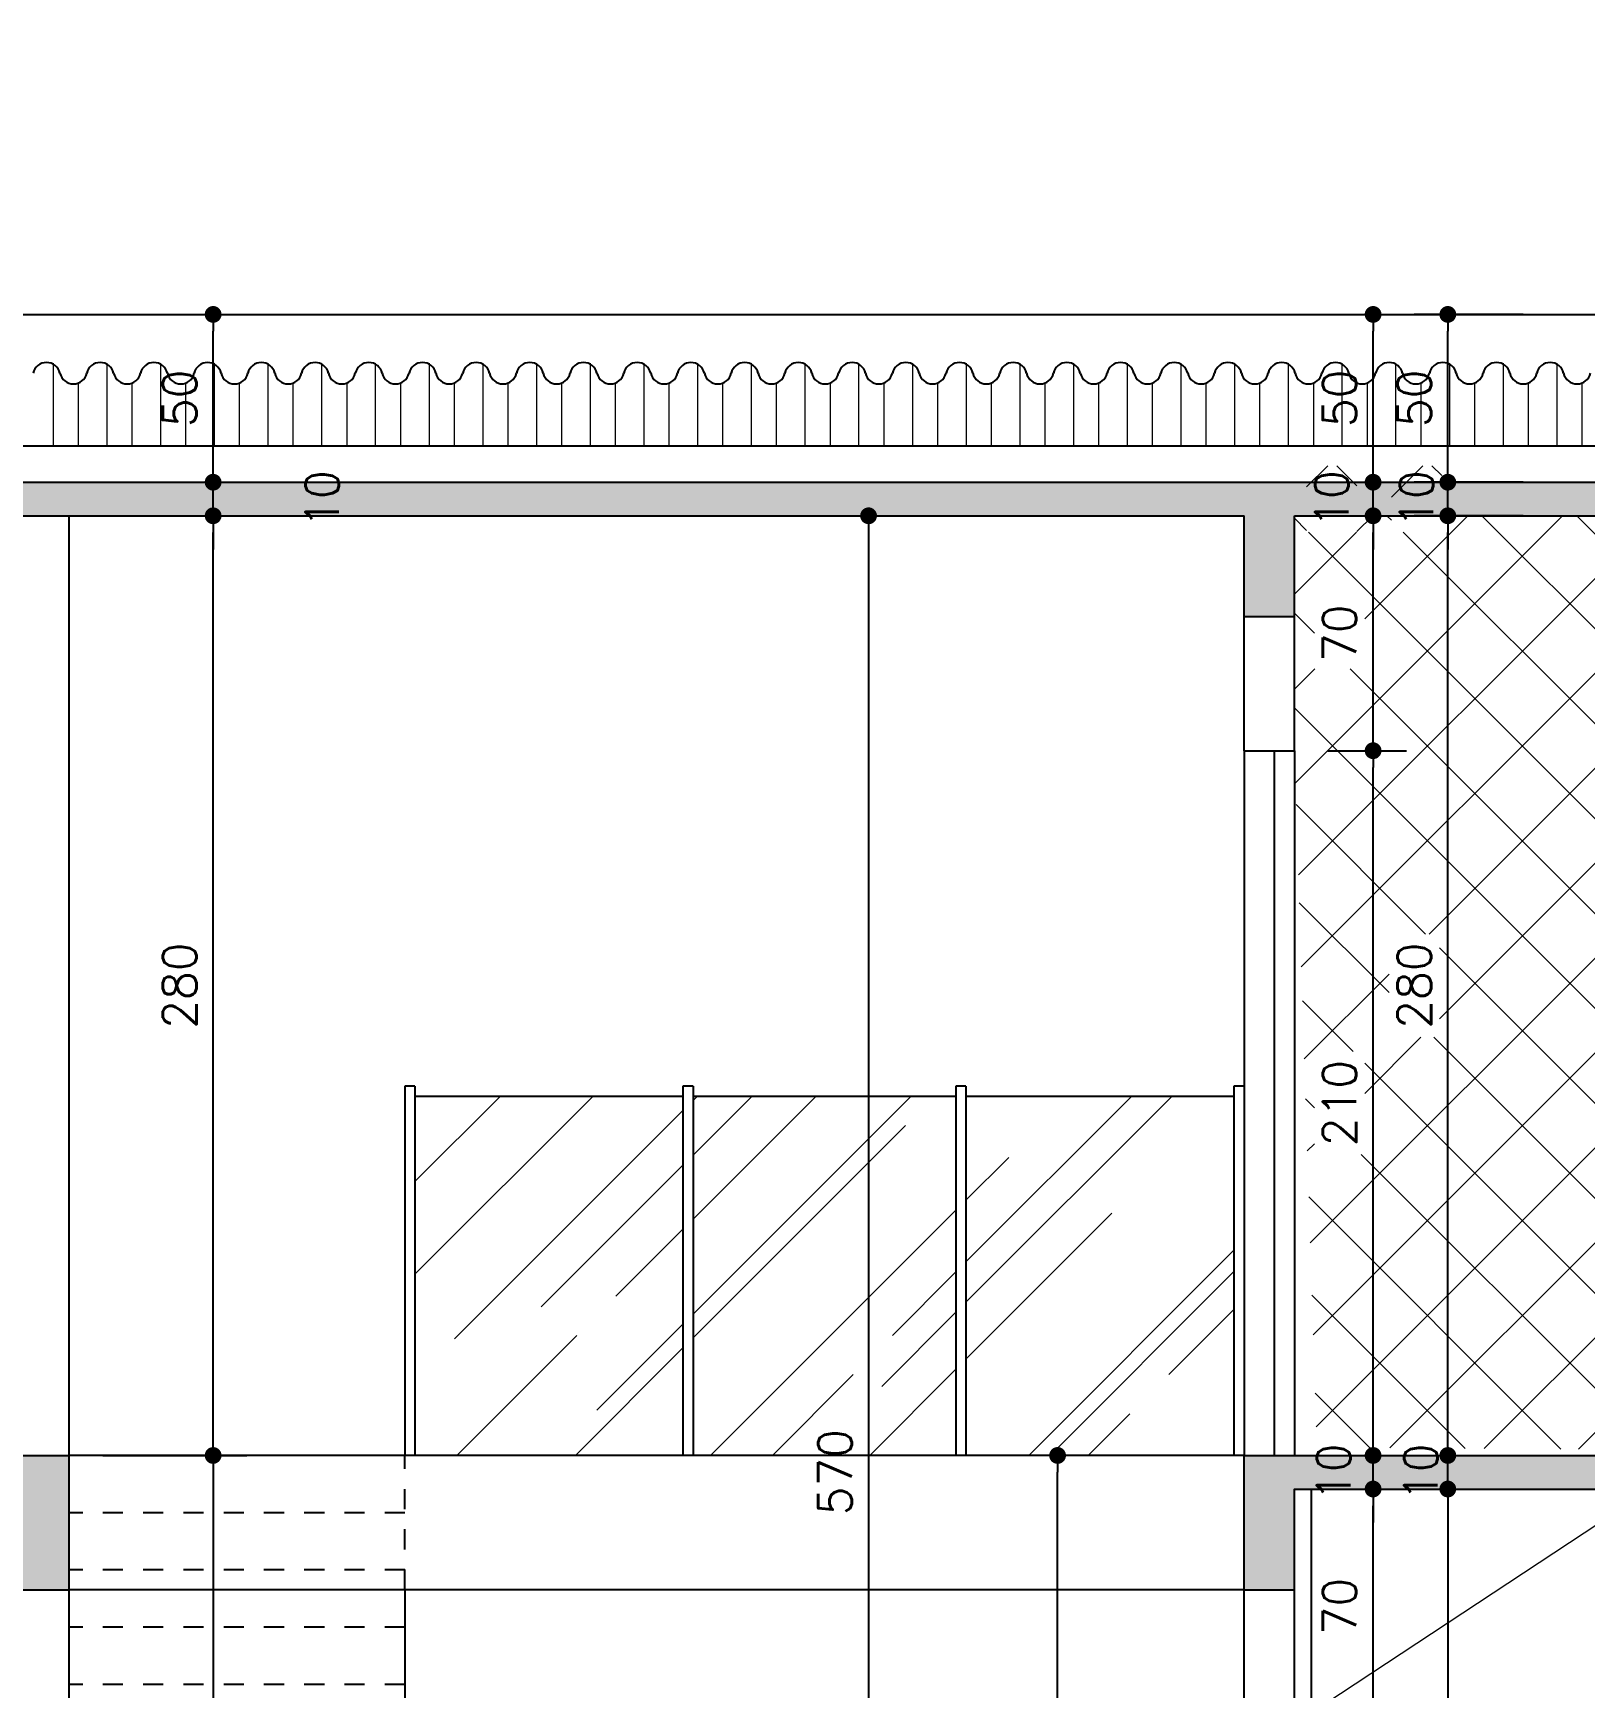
# Model space of a CAD drawing. Header units: inches. Extents: x 580771 to 672494, y 7715997 to 7829530.
# Drawn here: x 654016.5 to 654478.8, y 7718202.7 to 7718695.8 of the extents above; entities that cross this region are included whole.
import ezdxf

# ---------------------------------------------------------------- set-up
doc = ezdxf.new("R2010")
doc.units = ezdxf.units.IN
doc.header["$MEASUREMENT"] = 0
doc.header["$PDMODE"] = 2
doc.linetypes.add('CACHE', pattern=[0.24, 0.12, -0.12])
for name, color, linetype, lineweight in [('ARQ-01', 1, 'Continuous', 13), ('COTAS', 7, 'Continuous', 0), ('LINHAS FINAS', 1, 'Continuous', 9)]:
    doc.layers.add(name, color=color, linetype=linetype, lineweight=lineweight)
for name, color, linetype in [('Block1', 1, 'Continuous'), ('NIVEL', 2, 'Continuous'), ('P01', 1, 'Continuous'), ('parede', 6, 'Continuous')]:
    doc.layers.add(name, color=color, linetype=linetype)
doc.styles.add('R80E50', font='romans.shx', dxfattribs={"height": 10})
doc.dimstyles.new('ARQ50', dxfattribs={"dimscale": 50, "dimtxt": 10, "dimasz": 0.1, "dimexe": 0.2, "dimexo": 0.2, "dimgap": 0.1, "dimtad": 1, "dimdec": 0, "dimzin": 12, "dimdsep": 46, "dimtxsty": 'R80E50', "dimblk1": 'DOT', "dimblk2": 'DOT', "dimsah": 1, "dimcen": 0.4, "dimclrd": 15, "dimclre": 15, "dimclrt": 3, "dimadec": 0, "dimazin": 0, "dimtfac": 1, "dimtdec": 0, "dimtmove": 2, "dimatfit": 3, "dimldrblk": 'DOT', "dimfxl": 0.2, "dimtolj": 1, "dimtzin": 12, "dimarcsym": 0})
pattern_1 = [(50, (-17503.419, -35013.211), (14.345203652, -1.2550427), [1.5, -16.5]), (355, (-17503.419, -35013.211), (-2.775026672, 15.043842674), [1.2, -13.2]), (100.45144446, (-17502.223, -35013.316), (11.570176935, 13.78879982), [1.27480384, -14.02284224]), (46.1842, (-17503.419, -35009.211), (21.344826613, -3.310385616), [2.25, -24.75]), (96.6356355, (-17501.64, -35009.487), (18.693238913, 19.482372015), [1.91220684, -21.0342752]), (351.184164, (-17503.419, -35009.211), (18.6932389, 19.482372005), [1.8, -19.80000002]), (21, (-17501.419, -35010.211), (11.938141042, -8.052377813), [1.5, -16.5]), (326, (-17501.419, -35010.211), (4.866306638, 14.5030009), [1.2, -13.2]), (71.45144474, (-17500.424, -35010.882), (16.804447535, 6.450623056), [1.2748038, -14.02284224]), (37.5, (-17503.4187, -35013.2113), (0.2431971063, 6.6578770766), [0, -13.04, 0, -13.4, 0, -13.25]), (7.5, (-17503.419, -35013.211), (5.261390749, 7.8882342376), [0, -7.64, 0, -12.74, 0, -5.05]), (327.5, (-17507.8787, -35013.2113), (10.6764487234, -0.4510974347), [0, -5, 0, -15.6, 0, -20.7]), (317.5, (-17509.879, -35013.211), (11.663723387, 2.002099647), [0, -6.5, 0, -10.36, 0, -14.7])]

# ---------------------------------------------------------------- blocks, each defined once
blk = doc.blocks.new('_DOT')
at = {"color": 0, "linetype": 'ByBlock'}
blk.add_line((-0.5, 0), (-1, 0), dxfattribs=at)
at = {"color": 0, "linetype": 'ByBlock', "const_width": 0.5}
blk.add_lwpolyline([(-0.25, 0, 1), (0.25, 0, 1)], format="xyb", close=True, dxfattribs=at)
blk = doc.blocks.new('*D465')
at = {"layer": 'Defpoints', "color": 0, "transparency": 16777216}
for p in [(654415.73, 7718261.97), (654415.73, 7718261.97), (654392.27, 7718191.97)]:
    blk.add_point(p, dxfattribs=at)
at = {"layer": 'parede', "color": 15, "lineweight": -2, "transparency": 16777216}
for p, q in [((654425.73, 7718261.97), (654425.73, 7718261.97)), ((654415.73, 7718196.97), (654415.73, 7718256.97)), ((654402.27, 7718191.97), (654425.73, 7718191.97))]:
    blk.add_line(p, q, dxfattribs=at)
at = {"layer": 'parede', "color": 15, "lineweight": -2, "transparency": 16777216, "xscale": 5, "yscale": 5, "zscale": 5}
for p, rotation in [((654415.73, 7718261.97), 90), ((654415.73, 7718191.97), 270)]:
    blk.add_blockref('_DOT', p, dxfattribs=dict(at, rotation=rotation))
at = {"layer": 'parede', "color": 3, "transparency": 16777216, "insert": (654405.73, 7718226.97), "char_height": 10, "attachment_point": 5, "rotation": 90, "style": 'R80E50'}
blk.add_mtext('\\A1;70', dxfattribs=at)
blk = doc.blocks.new('*D466')
at = {"layer": 'Defpoints', "color": 0, "transparency": 16777216}
for p in [(654396.02, 7718271.97), (654415.73, 7718271.97), (654415.73, 7718261.97)]:
    blk.add_point(p, dxfattribs=at)
at = {"layer": 'parede', "color": 15, "lineweight": -2, "transparency": 16777216}
for p, q in [((654415.73, 7718276.97), (654415.73, 7718281.97)), ((654406.02, 7718271.97), (654425.73, 7718271.97)), ((654415.73, 7718261.97), (654415.73, 7718271.97)), ((654425.73, 7718261.97), (654425.73, 7718261.97)), ((654415.73, 7718256.97), (654415.73, 7718251.97))]:
    blk.add_line(p, q, dxfattribs=at)
at = {"layer": 'parede', "color": 15, "lineweight": -2, "transparency": 16777216, "xscale": 5, "yscale": 5, "zscale": 5}
for p, rotation in [((654415.73, 7718271.97), 270), ((654415.73, 7718261.97), 90)]:
    blk.add_blockref('_DOT', p, dxfattribs=dict(at, rotation=rotation))
at = {"layer": 'parede', "color": 3, "transparency": 16777216, "insert": (654403.96, 7718266.97), "char_height": 10, "attachment_point": 5, "rotation": 90, "style": 'R80E50'}
blk.add_mtext('\\A1;10', dxfattribs=at)
blk = doc.blocks.new('*D467')
at = {"layer": 'Defpoints', "color": 0, "transparency": 16777216}
for p in [(654392.27, 7718481.97), (654415.73, 7718481.97), (654396.02, 7718271.97)]:
    blk.add_point(p, dxfattribs=at)
at = {"layer": 'parede', "color": 15, "lineweight": -2, "transparency": 16777216}
for p, q in [((654402.27, 7718481.97), (654425.73, 7718481.97)), ((654415.73, 7718276.97), (654415.73, 7718476.97)), ((654406.02, 7718271.97), (654425.73, 7718271.97))]:
    blk.add_line(p, q, dxfattribs=at)
at = {"layer": 'parede', "color": 15, "lineweight": -2, "transparency": 16777216, "xscale": 5, "yscale": 5, "zscale": 5}
for p, rotation in [((654415.73, 7718481.97), 90), ((654415.73, 7718271.97), 270)]:
    blk.add_blockref('_DOT', p, dxfattribs=dict(at, rotation=rotation))
at = {"layer": 'parede', "color": 3, "transparency": 16777216, "insert": (654405.73, 7718376.97), "char_height": 10, "attachment_point": 5, "rotation": 90, "style": 'R80E50'}
blk.add_mtext('\\A1;210', dxfattribs=at)
blk = doc.blocks.new('*D468')
at = {"layer": 'Defpoints', "color": 0, "transparency": 16777216}
for p in [(654392.27, 7718551.97), (654415.73, 7718551.97), (654392.27, 7718481.97)]:
    blk.add_point(p, dxfattribs=at)
at = {"layer": 'parede', "color": 15, "lineweight": -2, "transparency": 16777216}
for p, q in [((654402.27, 7718551.97), (654425.73, 7718551.97)), ((654415.73, 7718486.97), (654415.73, 7718546.97)), ((654402.27, 7718481.97), (654425.73, 7718481.97))]:
    blk.add_line(p, q, dxfattribs=at)
at = {"layer": 'parede', "color": 15, "lineweight": -2, "transparency": 16777216, "xscale": 5, "yscale": 5, "zscale": 5}
for p, rotation in [((654415.73, 7718551.97), 90), ((654415.73, 7718481.97), 270)]:
    blk.add_blockref('_DOT', p, dxfattribs=dict(at, rotation=rotation))
at = {"layer": 'parede', "color": 3, "transparency": 16777216, "insert": (654405.73, 7718516.97), "char_height": 10, "attachment_point": 5, "rotation": 90, "style": 'R80E50'}
blk.add_mtext('\\A1;70', dxfattribs=at)
blk = doc.blocks.new('*D469')
at = {"layer": 'Defpoints', "color": 0, "transparency": 16777216}
for p in [(654392.27, 7718561.97), (654415.73, 7718561.97), (654392.27, 7718551.97)]:
    blk.add_point(p, dxfattribs=at)
at = {"layer": 'parede', "color": 15, "lineweight": -2, "transparency": 16777216}
for p, q in [((654415.73, 7718566.97), (654415.73, 7718571.97)), ((654402.27, 7718561.97), (654425.73, 7718561.97)), ((654415.73, 7718551.97), (654415.73, 7718561.97)), ((654402.27, 7718551.97), (654425.73, 7718551.97)), ((654415.73, 7718546.97), (654415.73, 7718541.97))]:
    blk.add_line(p, q, dxfattribs=at)
at = {"layer": 'parede', "color": 15, "lineweight": -2, "transparency": 16777216, "xscale": 5, "yscale": 5, "zscale": 5}
for p, rotation in [((654415.73, 7718561.97), 270), ((654415.73, 7718551.97), 90)]:
    blk.add_blockref('_DOT', p, dxfattribs=dict(at, rotation=rotation))
at = {"layer": 'parede', "color": 3, "transparency": 16777216, "insert": (654403.43, 7718556.97), "char_height": 10, "attachment_point": 5, "rotation": 90, "style": 'R80E50'}
blk.add_mtext('\\A1;10', dxfattribs=at)
blk = doc.blocks.new('*D470')
at = {"layer": 'Defpoints', "color": 0, "transparency": 16777216}
for p in [(654392.27, 7718611.97), (654415.73, 7718611.97), (654392.27, 7718561.97)]:
    blk.add_point(p, dxfattribs=at)
at = {"layer": 'parede', "color": 15, "lineweight": -2, "transparency": 16777216}
for p, q in [((654402.27, 7718611.97), (654425.73, 7718611.97)), ((654415.73, 7718566.97), (654415.73, 7718606.97)), ((654402.27, 7718561.97), (654425.73, 7718561.97))]:
    blk.add_line(p, q, dxfattribs=at)
at = {"layer": 'parede', "color": 15, "lineweight": -2, "transparency": 16777216, "xscale": 5, "yscale": 5, "zscale": 5}
for p, rotation in [((654415.73, 7718611.97), 90), ((654415.73, 7718561.97), 270)]:
    blk.add_blockref('_DOT', p, dxfattribs=dict(at, rotation=rotation))
at = {"layer": 'parede', "color": 3, "transparency": 16777216, "insert": (654405.73, 7718586.97), "char_height": 10, "attachment_point": 5, "rotation": 90, "style": 'R80E50'}
blk.add_mtext('\\A1;50', dxfattribs=at)
blk = doc.blocks.new('*D471')
at = {"layer": 'Defpoints', "color": 0, "transparency": 16777216}
for p in [(654392.27, 7718261.97), (654392.27, 7717971.97), (654437.99, 7717971.97)]:
    blk.add_point(p, dxfattribs=at)
at = {"layer": 'parede', "color": 15, "lineweight": -2, "transparency": 16777216}
for p, q in [((654402.27, 7718261.97), (654447.99, 7718261.97)), ((654437.99, 7718256.97), (654437.99, 7717976.97)), ((654402.27, 7717971.97), (654447.99, 7717971.97))]:
    blk.add_line(p, q, dxfattribs=at)
at = {"layer": 'parede', "color": 15, "lineweight": -2, "transparency": 16777216, "xscale": 5, "yscale": 5, "zscale": 5}
for p, rotation in [((654437.99, 7718261.97), 90), ((654437.99, 7717971.97), 270)]:
    blk.add_blockref('_DOT', p, dxfattribs=dict(at, rotation=rotation))
at = {"layer": 'parede', "color": 3, "transparency": 16777216, "insert": (654427.99, 7718116.97), "char_height": 10, "attachment_point": 5, "rotation": 90, "style": 'R80E50'}
blk.add_mtext('\\A1;290', dxfattribs=at)
blk = doc.blocks.new('*D472')
at = {"layer": 'Defpoints', "color": 0, "transparency": 16777216}
for p in [(654437.99, 7718271.97), (654437.99, 7718271.97), (654392.27, 7718261.97)]:
    blk.add_point(p, dxfattribs=at)
at = {"layer": 'parede', "color": 15, "lineweight": -2, "transparency": 16777216}
for p, q in [((654437.99, 7718276.97), (654437.99, 7718281.97)), ((654437.99, 7718261.97), (654437.99, 7718271.97)), ((654447.99, 7718271.97), (654447.99, 7718271.97)), ((654402.27, 7718261.97), (654447.99, 7718261.97)), ((654437.99, 7718256.97), (654437.99, 7718251.97))]:
    blk.add_line(p, q, dxfattribs=at)
at = {"layer": 'parede', "color": 15, "lineweight": -2, "transparency": 16777216, "xscale": 5, "yscale": 5, "zscale": 5}
for p, rotation in [((654437.99, 7718271.97), 270), ((654437.99, 7718261.97), 90)]:
    blk.add_blockref('_DOT', p, dxfattribs=dict(at, rotation=rotation))
at = {"layer": 'parede', "color": 3, "transparency": 16777216, "insert": (654429.96, 7718266.97), "char_height": 10, "attachment_point": 5, "rotation": 90, "style": 'R80E50'}
blk.add_mtext('\\A1;10', dxfattribs=at)
blk = doc.blocks.new('*D473')
at = {"layer": 'Defpoints', "color": 0, "transparency": 16777216}
for p in [(654437.99, 7718551.97), (654470.49, 7718551.97), (654437.99, 7718271.97)]:
    blk.add_point(p, dxfattribs=at)
at = {"layer": 'parede', "color": 15, "lineweight": -2, "transparency": 16777216}
for p, q in [((654460.49, 7718551.97), (654427.99, 7718551.97)), ((654437.99, 7718276.97), (654437.99, 7718546.97)), ((654447.99, 7718271.97), (654447.99, 7718271.97))]:
    blk.add_line(p, q, dxfattribs=at)
at = {"layer": 'parede', "color": 15, "lineweight": -2, "transparency": 16777216, "xscale": 5, "yscale": 5, "zscale": 5}
for p, rotation in [((654437.99, 7718551.97), 90), ((654437.99, 7718271.97), 270)]:
    blk.add_blockref('_DOT', p, dxfattribs=dict(at, rotation=rotation))
at = {"layer": 'parede', "color": 3, "transparency": 16777216, "insert": (654427.99, 7718411.97), "char_height": 10, "attachment_point": 5, "rotation": 90, "style": 'R80E50'}
blk.add_mtext('\\A1;280', dxfattribs=at)
blk = doc.blocks.new('*D474')
at = {"layer": 'Defpoints', "color": 0, "transparency": 16777216}
for p in [(654437.99, 7718561.97), (654470.49, 7718561.97), (654470.49, 7718551.97)]:
    blk.add_point(p, dxfattribs=at)
at = {"layer": 'parede', "color": 15, "lineweight": -2, "transparency": 16777216}
for p, q in [((654437.99, 7718566.97), (654437.99, 7718571.97)), ((654460.49, 7718561.97), (654427.99, 7718561.97)), ((654437.99, 7718551.97), (654437.99, 7718561.97)), ((654460.49, 7718551.97), (654427.99, 7718551.97)), ((654437.99, 7718546.97), (654437.99, 7718541.97))]:
    blk.add_line(p, q, dxfattribs=at)
at = {"layer": 'parede', "color": 15, "lineweight": -2, "transparency": 16777216, "xscale": 5, "yscale": 5, "zscale": 5}
for p, rotation in [((654437.99, 7718561.97), 270), ((654437.99, 7718551.97), 90)]:
    blk.add_blockref('_DOT', p, dxfattribs=dict(at, rotation=rotation))
at = {"layer": 'parede', "color": 3, "transparency": 16777216, "insert": (654428.67, 7718556.97), "char_height": 10, "attachment_point": 5, "rotation": 90, "style": 'R80E50'}
blk.add_mtext('\\A1;10', dxfattribs=at)
blk = doc.blocks.new('*D475')
at = {"layer": 'Defpoints', "color": 0, "transparency": 16777216}
for p in [(654437.99, 7718611.97), (654470.49, 7718611.97), (654470.49, 7718561.97)]:
    blk.add_point(p, dxfattribs=at)
at = {"layer": 'parede', "color": 15, "lineweight": -2, "transparency": 16777216}
for p, q in [((654460.49, 7718611.97), (654427.99, 7718611.97)), ((654437.99, 7718566.97), (654437.99, 7718606.97)), ((654460.49, 7718561.97), (654427.99, 7718561.97))]:
    blk.add_line(p, q, dxfattribs=at)
at = {"layer": 'parede', "color": 15, "lineweight": -2, "transparency": 16777216, "xscale": 5, "yscale": 5, "zscale": 5}
for p, rotation in [((654437.99, 7718611.97), 90), ((654437.99, 7718561.97), 270)]:
    blk.add_blockref('_DOT', p, dxfattribs=dict(at, rotation=rotation))
at = {"layer": 'parede', "color": 3, "transparency": 16777216, "insert": (654427.99, 7718586.97), "char_height": 10, "attachment_point": 5, "rotation": 90, "style": 'R80E50'}
blk.add_mtext('\\A1;50', dxfattribs=at)
blk = doc.blocks.new('*D376')
at = {"layer": 'Defpoints', "color": 0, "transparency": 16777216}
for p in [(654027.27, 7718271.97), (654027.27, 7717981.97), (654070.13, 7717981.97)]:
    blk.add_point(p, dxfattribs=at)
at = {"layer": 'parede', "color": 15, "lineweight": -2, "transparency": 16777216}
for p, q in [((654037.27, 7718271.97), (654080.13, 7718271.97)), ((654070.13, 7718266.97), (654070.13, 7717986.97)), ((654037.27, 7717981.97), (654080.13, 7717981.97))]:
    blk.add_line(p, q, dxfattribs=at)
at = {"layer": 'parede', "color": 15, "lineweight": -2, "transparency": 16777216, "xscale": 5, "yscale": 5, "zscale": 5}
for p, rotation in [((654070.13, 7718271.97), 90), ((654070.13, 7717981.97), 270)]:
    blk.add_blockref('_DOT', p, dxfattribs=dict(at, rotation=rotation))
at = {"layer": 'parede', "color": 3, "transparency": 16777216, "insert": (654059.18, 7718077.89), "char_height": 10, "attachment_point": 5, "rotation": 90, "style": 'R80E50'}
blk.add_mtext('\\A1;17 X 17,05 = 290', dxfattribs=at)
blk = doc.blocks.new('*D377')
at = {"layer": 'Defpoints', "color": 0, "transparency": 16777216}
for p in [(654059.18, 7718551.97), (654070.13, 7718551.97), (654027.27, 7718271.97)]:
    blk.add_point(p, dxfattribs=at)
at = {"layer": 'parede', "color": 15, "lineweight": -2, "transparency": 16777216}
for p, q in [((654069.18, 7718551.97), (654080.13, 7718551.97)), ((654070.13, 7718276.97), (654070.13, 7718546.97)), ((654037.27, 7718271.97), (654080.13, 7718271.97))]:
    blk.add_line(p, q, dxfattribs=at)
at = {"layer": 'parede', "color": 15, "lineweight": -2, "transparency": 16777216, "xscale": 5, "yscale": 5, "zscale": 5}
for p, rotation in [((654070.13, 7718551.97), 90), ((654070.13, 7718271.97), 270)]:
    blk.add_blockref('_DOT', p, dxfattribs=dict(at, rotation=rotation))
at = {"layer": 'parede', "color": 3, "transparency": 16777216, "insert": (654060.13, 7718411.97), "char_height": 10, "attachment_point": 5, "rotation": 90, "style": 'R80E50'}
blk.add_mtext('\\A1;280', dxfattribs=at)
blk = doc.blocks.new('*D378')
at = {"layer": 'Defpoints', "color": 0, "transparency": 16777216}
for p in [(654059.18, 7718561.97), (654070.13, 7718561.97), (654059.18, 7718551.97)]:
    blk.add_point(p, dxfattribs=at)
at = {"layer": 'parede', "color": 15, "lineweight": -2, "transparency": 16777216}
for p, q in [((654070.13, 7718566.97), (654070.13, 7718571.97)), ((654069.18, 7718561.97), (654080.13, 7718561.97)), ((654070.13, 7718551.97), (654070.13, 7718561.97)), ((654069.18, 7718551.97), (654080.13, 7718551.97)), ((654070.13, 7718546.97), (654070.13, 7718541.97))]:
    blk.add_line(p, q, dxfattribs=at)
at = {"layer": 'parede', "color": 15, "lineweight": -2, "transparency": 16777216, "xscale": 5, "yscale": 5, "zscale": 5}
for p, rotation in [((654070.13, 7718561.97), 270), ((654070.13, 7718551.97), 90)]:
    blk.add_blockref('_DOT', p, dxfattribs=dict(at, rotation=rotation))
at = {"layer": 'parede', "color": 3, "transparency": 16777216, "insert": (654102.63, 7718556.97), "char_height": 10, "attachment_point": 5, "rotation": 90, "style": 'R80E50'}
blk.add_mtext('\\A1;10', dxfattribs=at)
blk = doc.blocks.new('*D379')
at = {"layer": 'Defpoints', "color": 0, "transparency": 16777216}
for p in [(654059.18, 7718611.97), (654070.13, 7718611.97), (654059.18, 7718561.97)]:
    blk.add_point(p, dxfattribs=at)
at = {"layer": 'parede', "color": 15, "lineweight": -2, "transparency": 16777216}
for p, q in [((654069.18, 7718611.97), (654080.13, 7718611.97)), ((654070.13, 7718566.97), (654070.13, 7718606.97)), ((654069.18, 7718561.97), (654080.13, 7718561.97))]:
    blk.add_line(p, q, dxfattribs=at)
at = {"layer": 'parede', "color": 15, "lineweight": -2, "transparency": 16777216, "xscale": 5, "yscale": 5, "zscale": 5}
for p, rotation in [((654070.13, 7718611.97), 90), ((654070.13, 7718561.97), 270)]:
    blk.add_blockref('_DOT', p, dxfattribs=dict(at, rotation=rotation))
at = {"layer": 'parede', "color": 3, "transparency": 16777216, "insert": (654060.13, 7718586.97), "char_height": 10, "attachment_point": 5, "rotation": 90, "style": 'R80E50'}
blk.add_mtext('\\A1;50', dxfattribs=at)
blk = doc.blocks.new('*D380')
at = {"layer": 'Defpoints', "color": 0, "transparency": 16777216}
for p in [(654027.27, 7718551.97), (654027.27, 7717981.97), (654265.41, 7717981.97)]:
    blk.add_point(p, dxfattribs=at)
at = {"layer": 'parede', "color": 15, "lineweight": -2, "transparency": 16777216}
for p, q in [((654037.27, 7718551.97), (654275.41, 7718551.97)), ((654265.41, 7718546.97), (654265.41, 7717986.97)), ((654037.27, 7717981.97), (654275.41, 7717981.97))]:
    blk.add_line(p, q, dxfattribs=at)
at = {"layer": 'parede', "color": 15, "lineweight": -2, "transparency": 16777216, "xscale": 5, "yscale": 5, "zscale": 5}
for p, rotation in [((654265.41, 7718551.97), 90), ((654265.41, 7717981.97), 270)]:
    blk.add_blockref('_DOT', p, dxfattribs=dict(at, rotation=rotation))
at = {"layer": 'parede', "color": 3, "transparency": 16777216, "insert": (654255.41, 7718266.97), "char_height": 10, "attachment_point": 5, "rotation": 90, "style": 'R80E50'}
blk.add_mtext('\\A1;570', dxfattribs=at)
blk = doc.blocks.new('*D382')
at = {"layer": 'Defpoints', "color": 0, "transparency": 16777216}
for p in [(654321.73, 7718271.97), (654377.27, 7718271.97), (654277.27, 7718067.26)]:
    blk.add_point(p, dxfattribs=at)
at = {"layer": 'parede', "color": 15, "lineweight": -2, "transparency": 16777216}
for p, q in [((654367.27, 7718271.97), (654311.73, 7718271.97)), ((654321.73, 7718072.26), (654321.73, 7718266.97)), ((654287.27, 7718067.26), (654331.73, 7718067.26))]:
    blk.add_line(p, q, dxfattribs=at)
at = {"layer": 'parede', "color": 15, "lineweight": -2, "transparency": 16777216, "xscale": 5, "yscale": 5, "zscale": 5}
for p, rotation in [((654321.73, 7718271.97), 90), ((654321.73, 7718067.26), 270)]:
    blk.add_blockref('_DOT', p, dxfattribs=dict(at, rotation=rotation))
at = {"layer": 'parede', "color": 3, "transparency": 16777216, "insert": (654311.73, 7718169.62), "char_height": 10, "attachment_point": 5, "rotation": 90, "style": 'R80E50'}
blk.add_mtext('\\A1;205', dxfattribs=at)

msp = doc.modelspace()

# ---------------------------------------------------------------- hatches: boundary and pattern name
at = {"layer": 'ARQ-01'}
h = msp.add_hatch(dxfattribs=at)
h.set_pattern_fill('_USER', color=256, scale=20, angle=45, style=0, double=1, pattern_type=0)
h.set_pattern_definition([(45, (-17503.419, -35013.211), (-14.142135624, 14.142135624), []), (135, (-17503.419, -35013.211), (-14.142135624, -14.142135624), [])])
edge = h.paths.add_edge_path()
edge.add_line((654630.073, 7718273.116), (654812.269, 7718271.969))
edge.add_line((654812.269, 7718271.969), (654812.269, 7718346.969))
edge.add_line((654812.269, 7718346.969), (654492.269, 7718346.969))
edge.add_line((654492.269, 7718346.969), (654492.269, 7718376.969))
edge.add_line((654492.269, 7718376.969), (654812.269, 7718376.969))
edge.add_line((654812.269, 7718376.969), (654812.269, 7718551.969))
edge.add_line((654812.269, 7718551.969), (654392.269, 7718551.969))
edge.add_line((654392.269, 7718551.969), (654392.269, 7718481.969))
edge.add_line((654392.269, 7718481.969), (654398.96, 7718274.35))
edge.add_line((654398.96, 7718274.35), (654615.081, 7718272.94))
edge.add_arc((654622.348, 7718292.493), 20.859, -68.26406, 249.61304, ccw=False)
h.paths.add_polyline_path([(654413.233, 7718361.612), (654413.233, 7718392.326), (654398.233, 7718392.326), (654398.233, 7718361.612)], flags=16)
h.paths.add_polyline_path([(654413.233, 7718506.374), (654413.233, 7718527.564), (654398.233, 7718527.564), (654398.233, 7718506.374)], flags=16)
h.paths.add_polyline_path([(654410.933, 7718547.088), (654410.933, 7718566.85), (654395.933, 7718566.85), (654395.933, 7718547.088)])
h.paths.add_polyline_path([(654435.486, 7718396.612), (654435.486, 7718427.326), (654420.486, 7718427.326), (654420.486, 7718396.612)], flags=16)
h.paths.add_polyline_path([(654436.172, 7718547.088), (654436.172, 7718566.85), (654421.172, 7718566.85), (654421.172, 7718547.088)])
h.paths.add_polyline_path([(654517.737, 7718298.874), (654517.737, 7718320.064), (654502.737, 7718320.064), (654502.737, 7718298.874)], flags=16)
h.paths.add_polyline_path([(654517.737, 7718449.826), (654517.737, 7718479.112), (654502.737, 7718479.112), (654502.737, 7718449.826)], flags=16)
h.paths.add_polyline_path([(654505.237, 7718547.088), (654505.237, 7718566.85), (654490.237, 7718566.85), (654490.237, 7718547.088)])
h.paths.add_polyline_path([(654630.307, 7718296.516), (654657.629, 7718296.516), (654657.629, 7718273.116), (654627.269, 7718271.969)])
at = {"layer": 'LINHAS FINAS'}
h = msp.add_hatch(dxfattribs=at)
h.set_pattern_fill('AR-RROOF', color=256, scale=50, angle=45, style=0)
h.set_pattern_definition([(45, (-17503.42, -35013.21), (42.42640687, 113.137085), [750, -100, 250, -50]), (45, (-17474.074, -34948.51), (-82.37794, 11.6672619), [150, -16.5, 300, -37.5]), (45, (-17515.793, -34965.48), (160.15968594, 207.53584028), [400, -70, 200, -50])])
h.paths.add_polyline_path([(654374.269, 7718378.969), (654294.435, 7718378.969), (654294.435, 7718271.969), (654374.269, 7718271.969)])
h.paths.add_polyline_path([(654291.435, 7718378.969), (654213.102, 7718378.969), (654213.102, 7718271.969), (654291.435, 7718271.969)])
h.paths.add_polyline_path([(654210.102, 7718378.969), (654130.269, 7718378.969), (654130.269, 7718271.969), (654210.102, 7718271.969)])
h.paths.add_polyline_path([(654262.91, 7718251.612), (654262.91, 7718282.326), (654247.91, 7718282.326), (654247.91, 7718251.612)], flags=9)
at = {"layer": 'P01'}
h = msp.add_hatch(dxfattribs=at)
h.set_pattern_fill('AR-CONC', color=256, scale=2)
h.set_pattern_definition(pattern_1)
h.paths.add_polyline_path([(654892.269, 7718611.969), (654877.269, 7718611.969), (654877.269, 7718561.969), (651882.269, 7718561.969), (651882.269, 7718521.969), (651897.269, 7718521.969), (651897.269, 7718551.969), (652247.269, 7718551.969), (652247.269, 7718521.969), (652262.269, 7718521.969), (652262.269, 7718551.969), (652562.269, 7718551.969), (652562.269, 7718521.969), (652577.269, 7718521.969), (652577.269, 7718551.969), (652877.269, 7718551.969), (652877.269, 7718521.969), (652892.269, 7718521.969), (652892.269, 7718551.969), (653032.269, 7718551.969), (653032.269, 7718521.969), (653047.269, 7718521.969), (653047.269, 7718551.969), (653197.269, 7718551.969), (653197.269, 7718521.969), (653212.269, 7718521.969), (653212.269, 7718551.969), (654377.269, 7718551.969), (654377.269, 7718521.969), (654392.269, 7718521.969), (654392.269, 7718551.969), (654892.269, 7718551.969)])
h.paths.add_polyline_path([(652206.693, 7718547.088), (652206.693, 7718566.85), (652191.693, 7718566.85), (652191.693, 7718547.088)], flags=25)
h.paths.add_polyline_path([(652425.128, 7718547.088), (652425.128, 7718566.85), (652410.128, 7718566.85), (652410.128, 7718547.088)], flags=25)
h.paths.add_polyline_path([(652994.761, 7718547.088), (652994.761, 7718566.85), (652979.761, 7718566.85), (652979.761, 7718547.088)], flags=25)
h.paths.add_polyline_path([(653065.148, 7718547.088), (653065.148, 7718566.85), (653050.148, 7718566.85), (653050.148, 7718547.088)], flags=25)
h.paths.add_polyline_path([(653152.42, 7718547.088), (653152.42, 7718566.85), (653137.42, 7718566.85), (653137.42, 7718547.088)], flags=25)
h.paths.add_polyline_path([(653241.267, 7718547.088), (653241.267, 7718566.85), (653226.267, 7718566.85), (653226.267, 7718547.088)], flags=25)
h.paths.add_polyline_path([(653526.185, 7718547.088), (653526.185, 7718566.85), (653511.185, 7718566.85), (653511.185, 7718547.088)], flags=25)
h.paths.add_polyline_path([(653934.381, 7718547.088), (653934.381, 7718566.85), (653919.381, 7718566.85), (653919.381, 7718547.088)], flags=25)
h.paths.add_polyline_path([(654410.933, 7718547.088), (654410.933, 7718566.85), (654395.933, 7718566.85), (654395.933, 7718547.088)], flags=25)
h.paths.add_polyline_path([(654436.172, 7718547.088), (654436.172, 7718566.85), (654421.172, 7718566.85), (654421.172, 7718547.088)], flags=25)
h.paths.add_polyline_path([(654505.237, 7718547.088), (654505.237, 7718566.85), (654490.237, 7718566.85), (654490.237, 7718547.088)], flags=25)
h.paths.add_polyline_path([(654110.131, 7718547.088), (654110.131, 7718566.85), (654095.131, 7718566.85), (654095.131, 7718547.088)], flags=25)
h = msp.add_hatch(dxfattribs=at)
h.set_pattern_fill('AR-CONC', color=256, scale=2)
h.set_pattern_definition(pattern_1)
h.paths.add_polyline_path([(654892.269, 7718301.969), (654877.269, 7718301.969), (654877.269, 7718271.969), (654377.269, 7718271.969), (654377.269, 7718231.969), (654392.269, 7718231.969), (654392.269, 7718261.969), (654877.269, 7718261.969), (654877.269, 7718241.969), (654892.269, 7718241.969)])
h.paths.add_polyline_path([(654411.46, 7718257.088), (654411.46, 7718276.85), (654396.46, 7718276.85), (654396.46, 7718257.088)], flags=25)
h.paths.add_polyline_path([(654437.455, 7718257.088), (654437.455, 7718276.85), (654422.455, 7718276.85), (654422.455, 7718257.088)], flags=25)
h.paths.add_polyline_path([(654517.269, 7718257.088), (654517.269, 7718276.85), (654502.269, 7718276.85), (654502.269, 7718257.088)], flags=25)
h = msp.add_hatch(dxfattribs=at)
h.set_pattern_fill('AR-CONC', color=256, scale=2)
h.set_pattern_definition(pattern_1)
h.paths.add_polyline_path([(653212.269, 7718261.969), (654012.269, 7718261.969), (654012.269, 7718231.969), (654027.269, 7718231.969), (654027.269, 7718271.969), (651882.269, 7718271.969), (651882.269, 7718231.969), (651897.269, 7718231.969), (651897.269, 7718261.969), (652247.269, 7718261.969), (652247.269, 7718231.969), (652262.269, 7718231.969), (652262.269, 7718261.969), (652562.269, 7718261.969), (652562.269, 7718231.969), (652577.269, 7718231.969), (652577.269, 7718261.969), (652877.269, 7718261.969), (652877.269, 7718231.969), (652892.269, 7718231.969), (652892.269, 7718261.969), (653032.269, 7718261.969), (653032.269, 7718231.969), (653047.269, 7718231.969), (653047.269, 7718261.969), (653197.269, 7718261.969), (653197.269, 7718231.969), (653212.269, 7718231.969)])
h.paths.add_polyline_path([(652206.693, 7718257.088), (652206.693, 7718276.85), (652191.693, 7718276.85), (652191.693, 7718257.088)], flags=9)
h.paths.add_polyline_path([(652415.128, 7718257.088), (652415.128, 7718276.85), (652400.128, 7718276.85), (652400.128, 7718257.088)], flags=9)
h.paths.add_polyline_path([(652994.761, 7718257.088), (652994.761, 7718276.85), (652979.761, 7718276.85), (652979.761, 7718257.088)], flags=9)
h.paths.add_polyline_path([(653065.148, 7718257.088), (653065.148, 7718276.85), (653050.148, 7718276.85), (653050.148, 7718257.088)], flags=9)
h.paths.add_polyline_path([(653152.42, 7718257.088), (653152.42, 7718276.85), (653137.42, 7718276.85), (653137.42, 7718257.088)], flags=9)
h.paths.add_polyline_path([(653296.267, 7718257.088), (653296.267, 7718276.85), (653281.267, 7718276.85), (653281.267, 7718257.088)], flags=9)
h.paths.add_polyline_path([(653526.185, 7718257.088), (653526.185, 7718276.85), (653511.185, 7718276.85), (653511.185, 7718257.088)], flags=9)
h.paths.add_polyline_path([(653934.381, 7718257.088), (653934.381, 7718276.85), (653919.381, 7718276.85), (653919.381, 7718257.088)], flags=9)

# ---------------------------------------------------------------- linework, layer by layer
at = {"layer": 'Block1'}
msp.add_line((653547.269, 7718572.803), (654877.269, 7718572.803), dxfattribs=at)
at = {"layer": 'COTAS', "color": 1}
for p, q in [((654022.45, 7718597.42), (654022.45, 7718572.803)), ((654038.45, 7718597.42), (654038.45, 7718572.803)), ((654054.45, 7718597.42), (654054.45, 7718572.803)), ((654070.45, 7718597.42), (654070.45, 7718572.803)), ((654086.45, 7718597.42), (654086.45, 7718572.803)), ((654102.45, 7718597.42), (654102.45, 7718572.803)), ((654118.45, 7718597.42), (654118.45, 7718572.803)), ((654134.45, 7718597.42), (654134.45, 7718572.803)), ((654150.45, 7718597.42), (654150.45, 7718572.803)), ((654166.45, 7718597.42), (654166.45, 7718572.803)), ((654182.45, 7718597.42), (654182.45, 7718572.803)), ((654198.45, 7718597.42), (654198.45, 7718572.803)), ((654214.45, 7718597.42), (654214.45, 7718572.803)), ((654230.45, 7718597.42), (654230.45, 7718572.803)), ((654246.45, 7718597.42), (654246.45, 7718572.803)), ((654262.45, 7718597.42), (654262.45, 7718572.803)), ((654278.45, 7718597.42), (654278.45, 7718572.803)), ((654294.45, 7718597.42), (654294.45, 7718572.803)), ((654310.45, 7718597.42), (654310.45, 7718572.803)), ((654326.45, 7718597.42), (654326.45, 7718572.803)), ((654342.45, 7718597.42), (654342.45, 7718572.803)), ((654358.45, 7718597.42), (654358.45, 7718572.803)), ((654374.45, 7718597.42), (654374.45, 7718572.803)), ((654390.45, 7718597.42), (654390.45, 7718572.803)), ((654406.45, 7718597.42), (654406.45, 7718572.803)), ((654422.45, 7718597.42), (654422.45, 7718572.803)), ((654438.45, 7718597.42), (654438.45, 7718572.803)), ((654454.45, 7718597.42), (654454.45, 7718572.803)), ((654470.45, 7718597.42), (654470.45, 7718572.803)), ((654029.924, 7718591.343), (654029.924, 7718572.803)), ((654045.924, 7718591.343), (654045.924, 7718572.803)), ((654061.924, 7718591.343), (654061.924, 7718572.803)), ((654077.924, 7718591.343), (654077.924, 7718572.803)), ((654093.924, 7718591.343), (654093.924, 7718572.803)), ((654109.924, 7718591.343), (654109.924, 7718572.803)), ((654125.924, 7718591.343), (654125.924, 7718572.803)), ((654141.924, 7718591.343), (654141.924, 7718572.803)), ((654157.924, 7718591.343), (654157.924, 7718572.803)), ((654173.924, 7718591.343), (654173.924, 7718572.803)), ((654189.924, 7718591.343), (654189.924, 7718572.803)), ((654205.924, 7718591.343), (654205.924, 7718572.803)), ((654221.924, 7718591.343), (654221.924, 7718572.803)), ((654237.924, 7718591.343), (654237.924, 7718572.803)), ((654253.924, 7718591.343), (654253.924, 7718572.803)), ((654269.924, 7718591.343), (654269.924, 7718572.803)), ((654285.924, 7718591.343), (654285.924, 7718572.803)), ((654301.924, 7718591.343), (654301.924, 7718572.803)), ((654317.924, 7718591.343), (654317.924, 7718572.803)), ((654333.924, 7718591.343), (654333.924, 7718572.803)), ((654349.924, 7718591.343), (654349.924, 7718572.803)), ((654365.924, 7718591.343), (654365.924, 7718572.803)), ((654381.924, 7718591.343), (654381.924, 7718572.803)), ((654397.924, 7718591.343), (654397.924, 7718572.803)), ((654413.924, 7718591.343), (654413.924, 7718572.803)), ((654429.924, 7718591.343), (654429.924, 7718572.803)), ((654445.924, 7718591.343), (654445.924, 7718572.803)), ((654461.924, 7718591.343), (654461.924, 7718572.803)), ((654477.924, 7718591.343), (654477.924, 7718572.803))]:
    msp.add_line(p, q, dxfattribs=at)
at = {"layer": 'LINHAS FINAS', "lineweight": 5}
msp.add_lwpolyline([(654392.269, 7718191.969), (655156.247, 7718695.798), (655377.603, 7718695.798)], dxfattribs=at)
at = {"layer": 'NIVEL'}
for p, q in [((653547.269, 7718611.969), (654877.269, 7718611.969)), ((654027.269, 7718271.969), (654027.269, 7718551.969)), ((654377.269, 7718481.969), (654377.269, 7718271.969)), ((654386.269, 7718481.969), (654386.269, 7718271.969)), ((654392.269, 7718481.969), (654392.269, 7718271.969)), ((654130.269, 7718381.969), (654127.269, 7718381.969)), ((654127.269, 7718381.969), (654127.269, 7718271.969)), ((654130.269, 7718381.969), (654130.269, 7718271.969)), ((654213.102, 7718381.969), (654210.102, 7718381.969)), ((654210.102, 7718381.969), (654210.102, 7718271.969)), ((654213.102, 7718381.969), (654213.102, 7718271.969)), ((654294.435, 7718381.969), (654291.435, 7718381.969)), ((654291.435, 7718381.969), (654291.435, 7718271.969)), ((654294.435, 7718381.969), (654294.435, 7718271.969)), ((654374.269, 7718381.969), (654374.269, 7718271.969)), ((654377.269, 7718381.969), (654374.269, 7718381.969)), ((654210.102, 7718378.969), (654130.269, 7718378.969)), ((654291.435, 7718378.969), (654213.102, 7718378.969)), ((654374.269, 7718378.969), (654294.435, 7718378.969)), ((654127.269, 7718271.969), (654027.269, 7718271.969)), ((654377.269, 7718271.969), (654127.269, 7718271.969)), ((654377.269, 7718231.969), (654027.269, 7718231.969)), ((654127.269, 7718231.969), (654127.269, 7718152.557))]:
    msp.add_line(p, q, dxfattribs=at)
at = {"layer": 'NIVEL', "color": 3}
msp.add_lwpolyline([(654392.269, 7718191.969), (654392.269, 7718261.969), (654397.269, 7718261.969), (654397.269, 7718191.969), (654391.354, 7718191.969)], dxfattribs=at)
at = {"layer": 'P01', "linetype": 'CACHE', "ltscale": 50}
for p, q in [((654127.269, 7718231.969), (654127.269, 7718271.969)), ((654127.269, 7718254.91), (654027.269, 7718254.91)), ((654127.269, 7718237.851), (654027.269, 7718237.851)), ((654127.269, 7718220.793), (654027.269, 7718220.793)), ((654127.269, 7718203.734), (654027.269, 7718203.734))]:
    msp.add_line(p, q, dxfattribs=at)
at = {"layer": 'parede'}
for p, q in [((651882.269, 7718561.969), (654877.269, 7718561.969)), ((653212.269, 7718551.969), (654377.269, 7718551.969)), ((654377.269, 7718481.969), (654377.269, 7718551.969)), ((654392.269, 7718481.969), (654392.269, 7718551.969)), ((654392.269, 7718551.969), (654892.269, 7718551.969)), ((654377.269, 7718521.969), (654392.269, 7718521.969)), ((654377.269, 7718481.969), (654392.269, 7718481.969)), ((651882.269, 7718271.969), (654027.269, 7718271.969)), ((654027.269, 7717981.969), (654027.269, 7718271.969)), ((654377.269, 7718191.969), (654377.269, 7718271.969)), ((654377.269, 7718271.969), (654877.269, 7718271.969)), ((654392.269, 7718191.969), (654392.269, 7718261.969)), ((654392.269, 7718261.969), (654877.269, 7718261.969)), ((654012.269, 7718231.969), (654027.269, 7718231.969)), ((654377.269, 7718231.969), (654392.269, 7718231.969))]:
    msp.add_line(p, q, dxfattribs=at)
at = {"layer": 'parede', "color": 3}
for centre, start, end in [((654020.491, 7718593.555), 12.68038, 167.31962), ((654036.491, 7718593.555), 12.68038, 167.31962), ((654052.491, 7718593.555), 12.68038, 167.31962), ((654068.491, 7718593.555), 12.68038, 167.31962), ((654084.491, 7718593.555), 12.68038, 167.31962), ((654100.491, 7718593.555), 12.68038, 167.31962), ((654116.491, 7718593.555), 12.68038, 167.31962), ((654132.491, 7718593.555), 12.68038, 167.31962), ((654148.491, 7718593.555), 12.68038, 167.31962), ((654164.491, 7718593.555), 12.68038, 167.31962), ((654180.491, 7718593.555), 12.68038, 167.31962), ((654196.491, 7718593.555), 12.68038, 167.31962), ((654212.491, 7718593.555), 12.68038, 167.31962), ((654228.491, 7718593.555), 12.68038, 167.31962), ((654244.491, 7718593.555), 12.68038, 167.31962), ((654260.491, 7718593.555), 12.68038, 167.31962), ((654276.491, 7718593.555), 12.68038, 167.31962), ((654292.491, 7718593.555), 12.68038, 167.31962), ((654308.491, 7718593.555), 12.68038, 167.31962), ((654324.491, 7718593.555), 12.68038, 167.31962), ((654340.491, 7718593.555), 12.68038, 167.31962), ((654356.491, 7718593.555), 12.68038, 167.31962), ((654372.491, 7718593.555), 12.68038, 167.31962), ((654388.491, 7718593.555), 12.68038, 167.31962), ((654404.491, 7718593.555), 12.68038, 167.31962), ((654420.491, 7718593.555), 12.68038, 167.31962), ((654436.491, 7718593.555), 12.68038, 167.31962), ((654452.491, 7718593.555), 12.68038, 167.31962), ((654468.491, 7718593.555), 12.68038, 167.31962), ((654028.491, 7718595.355), 192.68038, 347.31962), ((654044.491, 7718595.355), 192.68038, 347.31962), ((654060.491, 7718595.355), 192.68038, 347.31962), ((654076.491, 7718595.355), 192.68038, 347.31962), ((654092.491, 7718595.355), 192.68038, 347.31962), ((654108.491, 7718595.355), 192.68038, 347.31962), ((654124.491, 7718595.355), 192.68038, 347.31962), ((654140.491, 7718595.355), 192.68038, 347.31962), ((654156.491, 7718595.355), 192.68038, 347.31962), ((654172.491, 7718595.355), 192.68038, 347.31962), ((654188.491, 7718595.355), 192.68038, 347.31962), ((654204.491, 7718595.355), 192.68038, 347.31962), ((654220.491, 7718595.355), 192.68038, 347.31962), ((654236.491, 7718595.355), 192.68038, 347.31962), ((654252.491, 7718595.355), 192.68038, 347.31962), ((654268.491, 7718595.355), 192.68038, 347.31962), ((654284.491, 7718595.355), 192.68038, 347.31962), ((654300.491, 7718595.355), 192.68038, 347.31962), ((654316.491, 7718595.355), 192.68038, 347.31962), ((654332.491, 7718595.355), 192.68038, 347.31962), ((654348.491, 7718595.355), 192.68038, 347.31962), ((654364.491, 7718595.355), 192.68038, 347.31962), ((654380.491, 7718595.355), 192.68038, 347.31962), ((654396.491, 7718595.355), 192.68038, 347.31962), ((654412.491, 7718595.355), 192.68038, 347.31962), ((654428.491, 7718595.355), 192.68038, 347.31962), ((654444.491, 7718595.355), 192.68038, 347.31962), ((654460.491, 7718595.355), 192.68038, 347.31962), ((654476.491, 7718595.355), 192.68038, 347.31962)]:
    msp.add_arc(centre, 4.1, start, end, dxfattribs=at)

# ---------------------------------------------------------------- dimensions: what is measured, and where the dimension line sits
at = {"layer": 'parede'}
for base, p1, p2, picture, middle in [((654070.131, 7718611.969), (654059.178, 7718561.969), (654059.178, 7718611.969), '*D379', (654060.131, 7718586.969)), ((654415.733, 7718611.969), (654392.269, 7718561.969), (654392.269, 7718611.969), '*D470', (654405.733, 7718586.969)), ((654437.986, 7718611.969), (654470.486, 7718561.969), (654470.486, 7718611.969), '*D475', (654427.986, 7718586.969)), ((654070.131, 7718561.969), (654059.178, 7718551.969), (654059.178, 7718561.969), '*D378', (654102.631, 7718556.969)), ((654070.131, 7718551.969), (654027.269, 7718271.969), (654059.178, 7718551.969), '*D377', (654060.131, 7718411.969)), ((654265.41, 7717981.969), (654027.269, 7718551.969), (654027.269, 7717981.969), '*D380', (654255.41, 7718266.969)), ((654415.733, 7718551.969), (654392.269, 7718481.969), (654392.269, 7718551.969), '*D468', (654405.733, 7718516.969)), ((654437.986, 7718551.969), (654437.986, 7718271.969), (654470.486, 7718551.969), '*D473', (654427.986, 7718411.969)), ((654415.733, 7718481.969), (654396.016, 7718271.969), (654392.269, 7718481.969), '*D467', (654405.733, 7718376.969)), ((654321.732, 7718271.969), (654277.269, 7718067.263), (654377.269, 7718271.969), '*D382', (654311.732, 7718169.616)), ((654415.733, 7718261.969), (654392.269, 7718191.969), (654415.733, 7718261.969), '*D465', (654405.733, 7718226.969)), ((654437.986, 7717971.969), (654392.269, 7718261.969), (654392.269, 7717971.969), '*D471', (654427.986, 7718116.969))]:
    dim = msp.add_linear_dim(base=base, p1=p1, p2=p2, angle=90, dimstyle='ARQ50', dxfattribs=at)
    dim.commit()
    dim.dimension.update_dxf_attribs({"geometry": picture, "text_midpoint": middle})
for base, p1, p2, picture, middle in [((654415.733, 7718561.969), (654392.269, 7718551.969), (654392.269, 7718561.969), '*D469', (654403.433, 7718556.969)), ((654437.986, 7718561.969), (654470.486, 7718551.969), (654470.486, 7718561.969), '*D474', (654428.672, 7718556.969)), ((654437.986, 7718271.969), (654392.269, 7718261.969), (654437.986, 7718271.969), '*D472', (654429.955, 7718266.969)), ((654415.733, 7718271.969), (654415.733, 7718261.969), (654396.016, 7718271.969), '*D466', (654403.96, 7718266.969))]:
    dim = msp.add_linear_dim(base=base, p1=p1, p2=p2, angle=90, dimstyle='ARQ50', dxfattribs=at)
    dim.commit()
    dim.dimension.update_dxf_attribs({"geometry": picture, "text_midpoint": middle, "dimtype": 160})
dim = msp.add_linear_dim(base=(654070.131, 7717981.969), p1=(654027.269, 7718271.969), p2=(654027.269, 7717981.969), angle=90, text='17 X 17,05 = <>', dimstyle='ARQ50', dxfattribs=at)
dim.commit()
dim.dimension.update_dxf_attribs({"geometry": '*D376', "text_midpoint": (654059.178, 7718077.892), "dimtype": 160})

doc.saveas('drawing.dxf')
